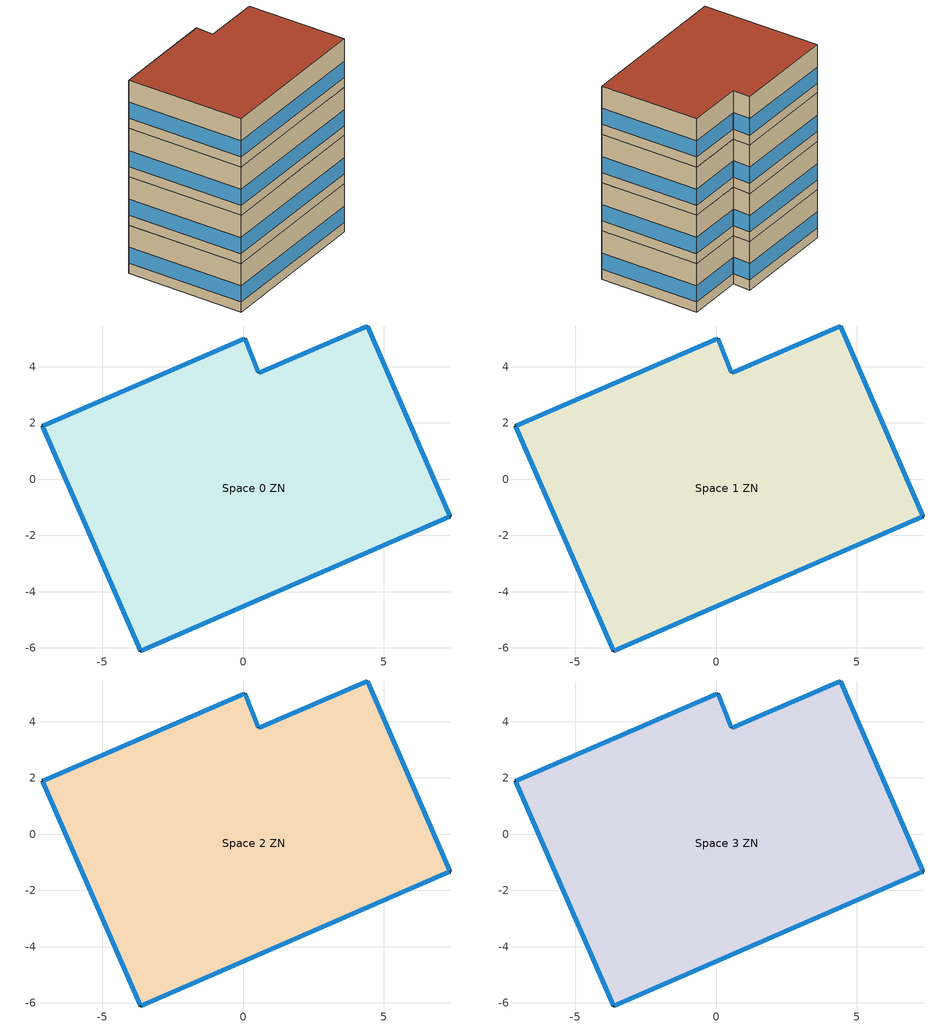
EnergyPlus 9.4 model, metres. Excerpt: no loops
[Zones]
Space 0 ZN
 floor ground (Foundation F 126 Perim 4151 Area 9921): 4.43,5.45 7.36,-1.33 -3.65,-6.11 -7.14,1.89 0.07,5 0.55,3.78 z0
 wall outside (Typical Insulated Steel Framed Exterior Wall R-11.9): 7.36,-1.33 4.43,5.45 0.55,3.78 0.07,5 -7.14,1.89 -3.65,-6.11 7.36,-1.33 z0:3.65
 window (U 0.57 SHGC 0.49 Dbl Blue 6mm/6mm Air): 7.35,-1.31 4.44,5.42 / -3.63,-6.1 7.34,-1.34 / -7.13,1.87 -3.66,-6.09 / 0.05,4.99 -7.11,1.9 z0.76:1.97; 0.54,3.8 0.08,4.98 z0.76:2.01; 4.41,5.44 0.57,3.79 z0.76:1.98
 roof outside (Typical IEAD Roof R-15.87): 0.55,3.78 0.07,5 -7.14,1.89 -3.65,-6.11 7.36,-1.33 4.43,5.45 z3.65
Space 1 ZN
 floor ground (Foundation F 126 Perim 4151 Area 9921): 4.43,5.45 7.36,-1.33 -3.65,-6.11 -7.14,1.89 0.07,5 0.55,3.78 z3.65
 wall outside (Typical Insulated Steel Framed Exterior Wall R-11.9): 7.36,-1.33 4.43,5.45 0.55,3.78 0.07,5 -7.14,1.89 -3.65,-6.11 7.36,-1.33 z3.65:7.29
 window (U 0.57 SHGC 0.49 Dbl Blue 6mm/6mm Air): 7.35,-1.31 4.44,5.42 / -3.63,-6.1 7.34,-1.34 / -7.13,1.87 -3.66,-6.09 / 0.05,4.99 -7.11,1.9 / 4.41,5.44 0.57,3.79 z4.41:5.62; 0.54,3.8 0.08,4.98 z4.41:5.66
 roof outside (Typical IEAD Roof R-15.87): 0.55,3.78 0.07,5 -7.14,1.89 -3.65,-6.11 7.36,-1.33 4.43,5.45 z7.29
Space 2 ZN
 floor ground (Foundation F 126 Perim 4151 Area 9921): 4.43,5.45 7.36,-1.33 -3.65,-6.11 -7.14,1.89 0.07,5 0.55,3.78 z7.29
 wall outside (Typical Insulated Steel Framed Exterior Wall R-11.9): 7.36,-1.33 4.43,5.45 0.55,3.78 0.07,5 -7.14,1.89 -3.65,-6.11 7.36,-1.33 z7.29:10.94
 window (U 0.57 SHGC 0.49 Dbl Blue 6mm/6mm Air): 7.35,-1.31 4.44,5.42 / -3.63,-6.1 7.34,-1.34 / -7.13,1.87 -3.66,-6.09 / 0.05,4.99 -7.11,1.9 z8.05:9.26; 0.54,3.8 0.08,4.98 z8.05:9.3; 4.41,5.44 0.57,3.79 z8.05:9.27
 roof outside (Typical IEAD Roof R-15.87): 0.55,3.78 0.07,5 -7.14,1.89 -3.65,-6.11 7.36,-1.33 4.43,5.45 z10.94
Space 3 ZN
 floor ground (Foundation F 126 Perim 4151 Area 9921): 4.43,5.45 7.36,-1.33 -3.65,-6.11 -7.14,1.89 0.07,5 0.55,3.78 z10.94
 wall outside (Typical Insulated Steel Framed Exterior Wall R-11.9): 7.36,-1.33 4.43,5.45 0.55,3.78 0.07,5 -7.14,1.89 -3.65,-6.11 7.36,-1.33 z10.94:14.58
 window (U 0.57 SHGC 0.49 Dbl Blue 6mm/6mm Air): 7.35,-1.31 4.44,5.42 / -3.63,-6.1 7.34,-1.34 / -7.13,1.87 -3.66,-6.09 / 0.05,4.99 -7.11,1.9 / 4.41,5.44 0.57,3.79 z11.7:12.91; 0.54,3.8 0.08,4.98 z11.7:12.95
 roof outside (Typical IEAD Roof R-15.87): 0.55,3.78 0.07,5 -7.14,1.89 -3.65,-6.11 7.36,-1.33 4.43,5.45 z14.58
[Building]
-MediumOffice-ASHRAE 169-2006-6A created: 2020-12-21 03:41:23 +0000: Terrain=City
[Site:Location]
Burlington International Ap_VT_USA: Latitude {deg}=44.47; Longitude {deg}=-73.15; Time Zone {hr}=-5; Elevation {m}=101
[Site:GroundTemperature:FCfactorMethod]
January Ground Temperature {C}=8.7; February Ground Temperature {C}=2.8; March Ground Temperature {C}=-1.5; April Ground Temperature {C}=-7.2; May Ground Temperature {C}=-5.6; June Ground Temperature {C}=-0.5; July Ground Temperature {C}=7.8; August Ground Temperature {C}=13.8; September Ground Temperature {C}=19.3; October Ground Temperature {C}=21.1; November Ground Temperature {C}=19.8; December Ground Temperature {C}=15.1
[Site:WaterMainsTemperature]
Calculation Method=Correlation; Annual Average Outdoor Air Temperature {C}=7.8; Maximum Difference In Monthly Average Outdoor Air Temperatures {deltaC}=28.3
[SizingPeriod:DesignDay] Day of Month=21; Dry-Bulb Temperature Range Modifier Type=DefaultMultipliers; Humidity Condition Type=Wetbulb; Barometric Pressure {Pa}=100118; Rain Indicator=No; Snow Indicator=No; Daylight Saving Time Indicator=No
Name | Month | Day Type | Maximum Dry-Bulb Temperature {C} | Daily Dry-Bulb Temperature Range {deltaC} | Wetbulb or DewPoint at Maximum Dry-Bulb {C} | Wind Speed {m/s} | Wind Direction {deg} | Solar Model Indicator | ASHRAE Clear Sky Optical Depth for Beam Irradiance (taub) | ASHRAE Clear Sky Optical Depth for Diffuse Irradiance (taud) | Sky Clearness
Burlington International Ap Ann Clg .4% Condns DB=>MWB | 7 | SummerDesignDay | 31.3 | 10.7 | 21.7 | 4.5 | 170 | ASHRAETau | 0.459 | 2.002
Burlington International Ap Ann Htg 99.6% Condns DB | 1 | WinterDesignDay | -22.4 | 0 | -22.4 | 3 | 60 | ASHRAEClearSky |  |  | 0
[Material] Thermal Absorptance=0.9; Solar Absorptance=0.7; Visible Absorptance=0.7
Name | Roughness | Thickness {m} | Conductivity {W/m-K} | Density {kg/m3} | Specific Heat {J/kg-K}
25mm Stucco | Smooth | 0.0254 | 0.72 | 1856 | 840
5/8 in. Gypsum Board | MediumSmooth | 0.0159 | 0.16 | 800 | 1090
Metal Roof Surface | Smooth | 0.0008 | 45.28 | 7824 | 500
Roof Membrane | VeryRough | 0.0095 | 0.16 | 1121.29 | 1460
Std Wood 6inch | MediumSmooth | 0.15 | 0.12 | 540 | 1210
[Material:NoMass] Roughness=Smooth; Thermal Absorptance=0.9; Solar Absorptance=0.7; Visible Absorptance=0.7
Name | Thermal Resistance {m2-K/W}
Typical Insulation R-14.76 | 2.59864
Typical Insulation R-9.73 | 1.71283
[WindowMaterial:Gas]
AIR 6MM: Gas Type=Air; Thickness {m}=0.0063
[WindowMaterial:Glazing] Optical Data Type=SpectralAverage; Thickness {m}=0.006; Infrared Transmittance at Normal Incidence=0; Front Side Infrared Hemispherical Emissivity=0.84; Back Side Infrared Hemispherical Emissivity=0.84; Conductivity {W/m-K}=0.9; Dirt Correction Factor for Solar and Visible Transmittance=1; Solar Diffusing=No
Name | Solar Transmittance at Normal Incidence | Front Side Solar Reflectance at Normal Incidence | Back Side Solar Reflectance at Normal Incidence | Visible Transmittance at Normal Incidence | Front Side Visible Reflectance at Normal Incidence | Back Side Visible Reflectance at Normal Incidence
BLUE 6MM | 0.48 | 0.05 | 0.05 | 0.57 | 0.06 | 0.06
CLEAR 6MM | 0.775 | 0.071 | 0.071 | 0.881 | 0.08 | 0.08
[Construction]
InteriorFurnishings: Std Wood 6inch
Typical IEAD Roof R-15.87: Roof Membrane, Typical Insulation R-14.76, Metal Roof Surface
Typical Insulated Steel Framed Exterior Wall R-11.9: 25mm Stucco, 5/8 in. Gypsum Board, Typical Insulation R-9.73, 5/8 in. Gypsum Board
U 0.57 SHGC 0.49 Dbl Blue 6mm/6mm Air: BLUE 6MM, AIR 6MM, CLEAR 6MM
[Construction:FfactorGroundFloor]
Foundation F 126 Perim 4151 Area 9921: F-Factor {W/m-K}=1.26344; Area {m2}=99.2104; PerimeterExposed {m}=41.5064
[Zone] Multiplier=1; Part of Total Floor Area=Yes
Space 0 ZN; Space 1 ZN; Space 2 ZN; Space 3 ZN
[InternalMass] Construction=InteriorFurnishings; Surface Area {m2}=198.421
Name | Zone or ZoneList
Space 0 Mass | Space 0 ZN
Space 1 Mass | Space 1 ZN
Space 2 Mass | Space 2 ZN
Space 3 Mass | Space 3 ZN
[ZoneInfiltration:DesignFlowRate] Schedule=OfficeMedium INFIL_SCH_PNNL; Design Flow Rate Calculation Method=Flow/ExteriorArea; Flow per Exterior Surface Area {m3/s-m2}=0.000619194; Constant Term Coefficient=0; Temperature Term Coefficient=0; Velocity Term Coefficient=0.224; Velocity Squared Term Coefficient=0
Name | Zone or ZoneList
Space 0 Infiltration | Space 0 ZN
Space 1 Infiltration | Space 1 ZN
Space 2 Infiltration | Space 2 ZN
Space 3 Infiltration | Space 3 ZN
[AvailabilityManager:NightCycle] Applicability Schedule=Always On Discrete; Fan Schedule=OfficeMedium HVACOperationSchd; Control Type=CycleOnAny; Thermostat Tolerance {deltaC}=1; Cycling Run Time Control Type=FixedRunTime; Cycling Run Time {s}=1800
Availability Manager Night Cycle 1; Availability Manager Night Cycle 2; Availability Manager Night Cycle 3; Availability Manager Night Cycle 4
[AvailabilityManager:Scheduled] Schedule=Always On Discrete
1 Zone PVAV OA System Availability Manager; 1 Zone PVAV 1 OA System Availability Manager; 1 Zone PVAV 2 OA System Availability Manager; 1 Zone PVAV 3 OA System Availability Manager
[Exterior:Lights]
NonDimming Exterior Lights Def: Schedule=OfficeMedium Exterior_Lgt_ALWAYS_ON; Design Level {W}=14338.2; Control Option=AstronomicalClock
[EnergyManagementSystem:GlobalVariable]
SYS1ZonePVAV1FanPwrExp
SYS1ZonePVAV1HeatSpeed
SYS1ZonePVAV1NumberofStages
SYS1ZonePVAV1Stg1Spd
SYS1ZonePVAV1Stg2Spd
SYS1ZonePVAV1VenSpeed
SYS1ZonePVAV2FanPwrExp
SYS1ZonePVAV2HeatSpeed
SYS1ZonePVAV2NumberofStages
SYS1ZonePVAV2Stg1Spd
SYS1ZonePVAV2Stg2Spd
SYS1ZonePVAV2VenSpeed
SYS1ZonePVAV3FanPwrExp
SYS1ZonePVAV3HeatSpeed
SYS1ZonePVAV3NumberofStages
SYS1ZonePVAV3Stg1Spd
SYS1ZonePVAV3Stg2Spd
SYS1ZonePVAV3VenSpeed
SYS1ZonePVAVFanPwrExp
SYS1ZonePVAVHeatSpeed
SYS1ZonePVAVNumberofStages
SYS1ZonePVAVStg1Spd
SYS1ZonePVAVStg2Spd
SYS1ZonePVAVVenSpeed
[EnergyManagementSystem:Sensor]
Name | Output:Variable or Output:Meter Index Key | Output:Variable or Output:Meter
OATF; OATF_1; OATF_2; OATF_3 | Environment | Site Outdoor Air Drybulb Temperature
OAWBC; OAWBC_1; OAWBC_2; OAWBC_3 | Environment | Site Outdoor Air Wetbulb Temperature
Space_3_ZNTemp; Space_3_ZNTemp_1; Space_3_ZNTemp_2; Space_3_ZNTemp_3 | Space 3 ZN Zone Air Node | System Node Temperature
SYS1ZonePVAV1OASch; SYS1ZonePVAV2OASch; SYS1ZonePVAV3OASch; SYS1ZonePVAVOASch | OfficeMedium MinOA_MotorizedDamper_Sched | Schedule Value
[EnergyManagementSystem:Actuator] Actuated Component Type=Schedule:Year; Actuated Component Control Type=Schedule Value
Name | Actuated Component Unique
SYS1ZonePVAV1TimestepEconEff | SYS1ZonePVAV1maxOASch
SYS1ZonePVAV2TimestepEconEff | SYS1ZonePVAV2maxOASch
SYS1ZonePVAV3TimestepEconEff | SYS1ZonePVAV3maxOASch
SYS1ZonePVAVTimestepEconEff | SYS1ZonePVAVmaxOASch
[EnergyManagementSystem:Program]
SYS1ZonePVAV1EconomizerCTRLProg: SET SYS1ZonePVAV1TimestepEconEff = 0.7; SET MaxE = 0.7; SET SYS1ZonePVAV1DATRqd = (SYS1ZonePVAV1DATRqd*1.8)+32; SET OATF = (OATF_1*1.8)+32; SET OAwbF = (OAWBC_1*1.8)+32; IF SYS1ZonePVAV1OAFlowMass > (SYS1ZonePVAV1OADesignMass*SYS1ZonePVAV1OASch); SET EconoActive = 1; ELSE; SET EconoActive = 0; ENDIF; SET dTNeeded = 75-SYS1ZonePVAV1DATRqd; SET CoolDesdT = ((98*0.15)+(75*(1-0.15)))-55; SET CoolLoad = dTNeeded/ CoolDesdT; IF CoolLoad > 1; SET CoolLoad = 1; ELSEIF CoolLoad < 0; SET CoolLoad = 0; ENDIF; IF EconoActive == 1; SET Stage = SYS1ZonePVAV1NumberofStages; IF Stage == 2; IF CoolLoad < 0.6; SET SYS1ZonePVAV1TimestepEconEff = MaxE; ELSE; SET ECOEff = 0-2.18919863612305; SET ECOEff = ECOEff+(0-0.674461284910428*CoolLoad); SET ECOEff = ECOEff+(0.000459106275872404*(OATF^2)); SET ECOEff = ECOEff+(0-0.00000484778537945252*(OATF^3)); SET ECOEff = ECOEff+(0.182915713033586*OAwbF); SET ECOEff = ECOEff+(0-0.00382838660261133*(OAwbF^2)); SET ECOEff = ECOEff+(0.0000255567460240583*(OAwbF^3)); SET SYS1ZonePVAV1TimestepEconEff = ECOEff; ENDIF; ELSE; SET ECOEff = 2.36337942464462; SET ECOEff = ECOEff+(0-0.409939515512619*CoolLoad); SET ECOEff = ECOEff+(0-0.0565205596792225*OAwbF); SET ECOEff = ECOEff+(0-0.0000632612294169389*(OATF^2)); SET SYS1ZonePVAV1TimestepEconEff = ECOEff+(0.000571724868775081*(OAwbF^2)); ENDIF; IF SYS1ZonePVAV1TimestepEconEff > MaxE; SET SYS1ZonePVAV1TimestepEconEff = MaxE; ELSEIF SYS1ZonePVAV1TimestepEconEff < (SYS1ZonePVAV1OADesignMass*SYS1ZonePVAV1OASch); SET SYS1ZonePVAV1TimestepEconEff = (SYS1ZonePVAV1OADesignMass*SYS1ZonePVAV1OASch); ENDIF; ENDIF
SYS1ZonePVAV1FanControl: IF SYS1ZonePVAV1NumberofStages == 1; Return; ENDIF; IF SYS1ZonePVAV1HeatingRTF > 0; SET Heating = SYS1ZonePVAV1HeatingRTF; SET Ven = 1-SYS1ZonePVAV1HeatingRTF; SET Eco = 0; SET Stage1 = 0; SET Stage2 = 0; ELSE; SET Heating = 0; SET EcoSpeed = SYS1ZonePVAV1VenSpeed; IF SYS1ZonePVAV1SpeedRatio == 0; IF SYS1ZonePVAV1RTF > 0; SET Stage1 = SYS1ZonePVAV1RTF; SET Stage2 = 0; SET Ven = 1-SYS1ZonePVAV1RTF; SET Eco = 0; IF SYS1ZonePVAV1OAFlowMass > (SYS1ZonePVAV1OADesignMass*SYS1ZonePVAV1OASch); SET SYS1ZonePVAV1Stg1Spd = 1.0; ENDIF; ELSE; SET Stage1 = 0; SET Stage2 = 0; IF SYS1ZonePVAV1OAFlowMass > (SYS1ZonePVAV1OADesignMass*SYS1ZonePVAV1OASch); SET Eco = 1.0; SET Ven = 0; SET ExpDAT = SYS1ZonePVAV1DATRqd-(1-SYS1ZonePVAV1VenSpeed)*Space_3_ZNTemp_1; SET ExpDAT = ExpDAT/SYS1ZonePVAV1VenSpeed; IF OATF_1 > ExpDAT; SET EcoSpeed = SYS1ZonePVAV1Stg2Spd; ENDIF; ELSE; SET Eco = 0; SET Ven = 1.0; ENDIF; ENDIF; ELSE; SET Stage1 = 1-SYS1ZonePVAV1SpeedRatio; SET Stage2 = SYS1ZonePVAV1SpeedRatio; SET Ven = 0; SET Eco = 0; IF SYS1ZonePVAV1OAFlowMass > (SYS1ZonePVAV1OADesignMass*SYS1ZonePVAV1OASch); SET SYS1ZonePVAV1Stg1Spd = 1.0; ENDIF; ENDIF; ENDIF; SET FPR = Ven*(SYS1ZonePVAV1VenSpeed ^ SYS1ZonePVAV1FanPwrExp); SET FPR = FPR+Eco*(EcoSpeed^SYS1ZonePVAV1FanPwrExp); SET FPR1 = Stage1*(SYS1ZonePVAV1Stg1Spd^SYS1ZonePVAV1FanPwrExp); SET FPR = FPR+FPR1; SET FPR2 = Stage2*(SYS1ZonePVAV1Stg2Spd^SYS1ZonePVAV1FanPwrExp); SET FPR = FPR+FPR2; SET FPR3 = Heating*(SYS1ZonePVAV1HeatSpeed^SYS1ZonePVAV1FanPwrExp); SET FanPwrRatio = FPR+ FPR3; SET SYS1ZonePVAV1FanPressure = SYS1ZonePVAV1FanDesignPressure*FanPwrRatio
SYS1ZonePVAV1SetFanPar: IF SYS1ZonePVAV1NumberofStages == 1; Return; ENDIF; SET SYS1ZonePVAV1FanPwrExp = 2.2; SET OAFrac = SYS1ZonePVAV1OAFlowMass/SYS1ZonePVAV1DesignFlowMass; IF  OAFrac < 0.66; SET SYS1ZonePVAV1VenSpeed = 0.66; SET SYS1ZonePVAV1Stg1Spd = 0.66; ELSE; SET SYS1ZonePVAV1VenSpeed = OAFrac; SET SYS1ZonePVAV1Stg1Spd = OAFrac; ENDIF; SET SYS1ZonePVAV1Stg2Spd = 1.0; SET SYS1ZonePVAV1HeatSpeed = 1.0
SYS1ZonePVAV1SetNumberofStages: SET SYS1ZonePVAV1NumberofStages = 1
SYS1ZonePVAV2EconomizerCTRLProg: SET SYS1ZonePVAV2TimestepEconEff = 0.7; SET MaxE = 0.7; SET SYS1ZonePVAV2DATRqd = (SYS1ZonePVAV2DATRqd*1.8)+32; SET OATF = (OATF_2*1.8)+32; SET OAwbF = (OAWBC_2*1.8)+32; IF SYS1ZonePVAV2OAFlowMass > (SYS1ZonePVAV2OADesignMass*SYS1ZonePVAV2OASch); SET EconoActive = 1; ELSE; SET EconoActive = 0; ENDIF; SET dTNeeded = 75-SYS1ZonePVAV2DATRqd; SET CoolDesdT = ((98*0.15)+(75*(1-0.15)))-55; SET CoolLoad = dTNeeded/ CoolDesdT; IF CoolLoad > 1; SET CoolLoad = 1; ELSEIF CoolLoad < 0; SET CoolLoad = 0; ENDIF; IF EconoActive == 1; SET Stage = SYS1ZonePVAV2NumberofStages; IF Stage == 2; IF CoolLoad < 0.6; SET SYS1ZonePVAV2TimestepEconEff = MaxE; ELSE; SET ECOEff = 0-2.18919863612305; SET ECOEff = ECOEff+(0-0.674461284910428*CoolLoad); SET ECOEff = ECOEff+(0.000459106275872404*(OATF^2)); SET ECOEff = ECOEff+(0-0.00000484778537945252*(OATF^3)); SET ECOEff = ECOEff+(0.182915713033586*OAwbF); SET ECOEff = ECOEff+(0-0.00382838660261133*(OAwbF^2)); SET ECOEff = ECOEff+(0.0000255567460240583*(OAwbF^3)); SET SYS1ZonePVAV2TimestepEconEff = ECOEff; ENDIF; ELSE; SET ECOEff = 2.36337942464462; SET ECOEff = ECOEff+(0-0.409939515512619*CoolLoad); SET ECOEff = ECOEff+(0-0.0565205596792225*OAwbF); SET ECOEff = ECOEff+(0-0.0000632612294169389*(OATF^2)); SET SYS1ZonePVAV2TimestepEconEff = ECOEff+(0.000571724868775081*(OAwbF^2)); ENDIF; IF SYS1ZonePVAV2TimestepEconEff > MaxE; SET SYS1ZonePVAV2TimestepEconEff = MaxE; ELSEIF SYS1ZonePVAV2TimestepEconEff < (SYS1ZonePVAV2OADesignMass*SYS1ZonePVAV2OASch); SET SYS1ZonePVAV2TimestepEconEff = (SYS1ZonePVAV2OADesignMass*SYS1ZonePVAV2OASch); ENDIF; ENDIF
SYS1ZonePVAV2FanControl: IF SYS1ZonePVAV2NumberofStages == 1; Return; ENDIF; IF SYS1ZonePVAV2HeatingRTF > 0; SET Heating = SYS1ZonePVAV2HeatingRTF; SET Ven = 1-SYS1ZonePVAV2HeatingRTF; SET Eco = 0; SET Stage1 = 0; SET Stage2 = 0; ELSE; SET Heating = 0; SET EcoSpeed = SYS1ZonePVAV2VenSpeed; IF SYS1ZonePVAV2SpeedRatio == 0; IF SYS1ZonePVAV2RTF > 0; SET Stage1 = SYS1ZonePVAV2RTF; SET Stage2 = 0; SET Ven = 1-SYS1ZonePVAV2RTF; SET Eco = 0; IF SYS1ZonePVAV2OAFlowMass > (SYS1ZonePVAV2OADesignMass*SYS1ZonePVAV2OASch); SET SYS1ZonePVAV2Stg1Spd = 1.0; ENDIF; ELSE; SET Stage1 = 0; SET Stage2 = 0; IF SYS1ZonePVAV2OAFlowMass > (SYS1ZonePVAV2OADesignMass*SYS1ZonePVAV2OASch); SET Eco = 1.0; SET Ven = 0; SET ExpDAT = SYS1ZonePVAV2DATRqd-(1-SYS1ZonePVAV2VenSpeed)*Space_3_ZNTemp_2; SET ExpDAT = ExpDAT/SYS1ZonePVAV2VenSpeed; IF OATF_2 > ExpDAT; SET EcoSpeed = SYS1ZonePVAV2Stg2Spd; ENDIF; ELSE; SET Eco = 0; SET Ven = 1.0; ENDIF; ENDIF; ELSE; SET Stage1 = 1-SYS1ZonePVAV2SpeedRatio; SET Stage2 = SYS1ZonePVAV2SpeedRatio; SET Ven = 0; SET Eco = 0; IF SYS1ZonePVAV2OAFlowMass > (SYS1ZonePVAV2OADesignMass*SYS1ZonePVAV2OASch); SET SYS1ZonePVAV2Stg1Spd = 1.0; ENDIF; ENDIF; ENDIF; SET FPR = Ven*(SYS1ZonePVAV2VenSpeed ^ SYS1ZonePVAV2FanPwrExp); SET FPR = FPR+Eco*(EcoSpeed^SYS1ZonePVAV2FanPwrExp); SET FPR1 = Stage1*(SYS1ZonePVAV2Stg1Spd^SYS1ZonePVAV2FanPwrExp); SET FPR = FPR+FPR1; SET FPR2 = Stage2*(SYS1ZonePVAV2Stg2Spd^SYS1ZonePVAV2FanPwrExp); SET FPR = FPR+FPR2; SET FPR3 = Heating*(SYS1ZonePVAV2HeatSpeed^SYS1ZonePVAV2FanPwrExp); SET FanPwrRatio = FPR+ FPR3; SET SYS1ZonePVAV2FanPressure = SYS1ZonePVAV2FanDesignPressure*FanPwrRatio
SYS1ZonePVAV2SetFanPar: IF SYS1ZonePVAV2NumberofStages == 1; Return; ENDIF; SET SYS1ZonePVAV2FanPwrExp = 2.2; SET OAFrac = SYS1ZonePVAV2OAFlowMass/SYS1ZonePVAV2DesignFlowMass; IF  OAFrac < 0.66; SET SYS1ZonePVAV2VenSpeed = 0.66; SET SYS1ZonePVAV2Stg1Spd = 0.66; ELSE; SET SYS1ZonePVAV2VenSpeed = OAFrac; SET SYS1ZonePVAV2Stg1Spd = OAFrac; ENDIF; SET SYS1ZonePVAV2Stg2Spd = 1.0; SET SYS1ZonePVAV2HeatSpeed = 1.0
SYS1ZonePVAV2SetNumberofStages: SET SYS1ZonePVAV2NumberofStages = 1
SYS1ZonePVAV3EconomizerCTRLProg: SET SYS1ZonePVAV3TimestepEconEff = 0.7; SET MaxE = 0.7; SET SYS1ZonePVAV3DATRqd = (SYS1ZonePVAV3DATRqd*1.8)+32; SET OATF = (OATF_3*1.8)+32; SET OAwbF = (OAWBC_3*1.8)+32; IF SYS1ZonePVAV3OAFlowMass > (SYS1ZonePVAV3OADesignMass*SYS1ZonePVAV3OASch); SET EconoActive = 1; ELSE; SET EconoActive = 0; ENDIF; SET dTNeeded = 75-SYS1ZonePVAV3DATRqd; SET CoolDesdT = ((98*0.15)+(75*(1-0.15)))-55; SET CoolLoad = dTNeeded/ CoolDesdT; IF CoolLoad > 1; SET CoolLoad = 1; ELSEIF CoolLoad < 0; SET CoolLoad = 0; ENDIF; IF EconoActive == 1; SET Stage = SYS1ZonePVAV3NumberofStages; IF Stage == 2; IF CoolLoad < 0.6; SET SYS1ZonePVAV3TimestepEconEff = MaxE; ELSE; SET ECOEff = 0-2.18919863612305; SET ECOEff = ECOEff+(0-0.674461284910428*CoolLoad); SET ECOEff = ECOEff+(0.000459106275872404*(OATF^2)); SET ECOEff = ECOEff+(0-0.00000484778537945252*(OATF^3)); SET ECOEff = ECOEff+(0.182915713033586*OAwbF); SET ECOEff = ECOEff+(0-0.00382838660261133*(OAwbF^2)); SET ECOEff = ECOEff+(0.0000255567460240583*(OAwbF^3)); SET SYS1ZonePVAV3TimestepEconEff = ECOEff; ENDIF; ELSE; SET ECOEff = 2.36337942464462; SET ECOEff = ECOEff+(0-0.409939515512619*CoolLoad); SET ECOEff = ECOEff+(0-0.0565205596792225*OAwbF); SET ECOEff = ECOEff+(0-0.0000632612294169389*(OATF^2)); SET SYS1ZonePVAV3TimestepEconEff = ECOEff+(0.000571724868775081*(OAwbF^2)); ENDIF; IF SYS1ZonePVAV3TimestepEconEff > MaxE; SET SYS1ZonePVAV3TimestepEconEff = MaxE; ELSEIF SYS1ZonePVAV3TimestepEconEff < (SYS1ZonePVAV3OADesignMass*SYS1ZonePVAV3OASch); SET SYS1ZonePVAV3TimestepEconEff = (SYS1ZonePVAV3OADesignMass*SYS1ZonePVAV3OASch); ENDIF; ENDIF
SYS1ZonePVAV3FanControl: IF SYS1ZonePVAV3NumberofStages == 1; Return; ENDIF; IF SYS1ZonePVAV3HeatingRTF > 0; SET Heating = SYS1ZonePVAV3HeatingRTF; SET Ven = 1-SYS1ZonePVAV3HeatingRTF; SET Eco = 0; SET Stage1 = 0; SET Stage2 = 0; ELSE; SET Heating = 0; SET EcoSpeed = SYS1ZonePVAV3VenSpeed; IF SYS1ZonePVAV3SpeedRatio == 0; IF SYS1ZonePVAV3RTF > 0; SET Stage1 = SYS1ZonePVAV3RTF; SET Stage2 = 0; SET Ven = 1-SYS1ZonePVAV3RTF; SET Eco = 0; IF SYS1ZonePVAV3OAFlowMass > (SYS1ZonePVAV3OADesignMass*SYS1ZonePVAV3OASch); SET SYS1ZonePVAV3Stg1Spd = 1.0; ENDIF; ELSE; SET Stage1 = 0; SET Stage2 = 0; IF SYS1ZonePVAV3OAFlowMass > (SYS1ZonePVAV3OADesignMass*SYS1ZonePVAV3OASch); SET Eco = 1.0; SET Ven = 0; SET ExpDAT = SYS1ZonePVAV3DATRqd-(1-SYS1ZonePVAV3VenSpeed)*Space_3_ZNTemp_3; SET ExpDAT = ExpDAT/SYS1ZonePVAV3VenSpeed; IF OATF_3 > ExpDAT; SET EcoSpeed = SYS1ZonePVAV3Stg2Spd; ENDIF; ELSE; SET Eco = 0; SET Ven = 1.0; ENDIF; ENDIF; ELSE; SET Stage1 = 1-SYS1ZonePVAV3SpeedRatio; SET Stage2 = SYS1ZonePVAV3SpeedRatio; SET Ven = 0; SET Eco = 0; IF SYS1ZonePVAV3OAFlowMass > (SYS1ZonePVAV3OADesignMass*SYS1ZonePVAV3OASch); SET SYS1ZonePVAV3Stg1Spd = 1.0; ENDIF; ENDIF; ENDIF; SET FPR = Ven*(SYS1ZonePVAV3VenSpeed ^ SYS1ZonePVAV3FanPwrExp); SET FPR = FPR+Eco*(EcoSpeed^SYS1ZonePVAV3FanPwrExp); SET FPR1 = Stage1*(SYS1ZonePVAV3Stg1Spd^SYS1ZonePVAV3FanPwrExp); SET FPR = FPR+FPR1; SET FPR2 = Stage2*(SYS1ZonePVAV3Stg2Spd^SYS1ZonePVAV3FanPwrExp); SET FPR = FPR+FPR2; SET FPR3 = Heating*(SYS1ZonePVAV3HeatSpeed^SYS1ZonePVAV3FanPwrExp); SET FanPwrRatio = FPR+ FPR3; SET SYS1ZonePVAV3FanPressure = SYS1ZonePVAV3FanDesignPressure*FanPwrRatio
SYS1ZonePVAV3SetFanPar: IF SYS1ZonePVAV3NumberofStages == 1; Return; ENDIF; SET SYS1ZonePVAV3FanPwrExp = 2.2; SET OAFrac = SYS1ZonePVAV3OAFlowMass/SYS1ZonePVAV3DesignFlowMass; IF  OAFrac < 0.66; SET SYS1ZonePVAV3VenSpeed = 0.66; SET SYS1ZonePVAV3Stg1Spd = 0.66; ELSE; SET SYS1ZonePVAV3VenSpeed = OAFrac; SET SYS1ZonePVAV3Stg1Spd = OAFrac; ENDIF; SET SYS1ZonePVAV3Stg2Spd = 1.0; SET SYS1ZonePVAV3HeatSpeed = 1.0
SYS1ZonePVAV3SetNumberofStages: SET SYS1ZonePVAV3NumberofStages = 1
SYS1ZonePVAVEconomizerCTRLProg: SET SYS1ZonePVAVTimestepEconEff = 0.7; SET MaxE = 0.7; SET SYS1ZonePVAVDATRqd = (SYS1ZonePVAVDATRqd*1.8)+32; SET OATF = (OATF*1.8)+32; SET OAwbF = (OAWBC*1.8)+32; IF SYS1ZonePVAVOAFlowMass > (SYS1ZonePVAVOADesignMass*SYS1ZonePVAVOASch); SET EconoActive = 1; ELSE; SET EconoActive = 0; ENDIF; SET dTNeeded = 75-SYS1ZonePVAVDATRqd; SET CoolDesdT = ((98*0.15)+(75*(1-0.15)))-55; SET CoolLoad = dTNeeded/ CoolDesdT; IF CoolLoad > 1; SET CoolLoad = 1; ELSEIF CoolLoad < 0; SET CoolLoad = 0; ENDIF; IF EconoActive == 1; SET Stage = SYS1ZonePVAVNumberofStages; IF Stage == 2; IF CoolLoad < 0.6; SET SYS1ZonePVAVTimestepEconEff = MaxE; ELSE; SET ECOEff = 0-2.18919863612305; SET ECOEff = ECOEff+(0-0.674461284910428*CoolLoad); SET ECOEff = ECOEff+(0.000459106275872404*(OATF^2)); SET ECOEff = ECOEff+(0-0.00000484778537945252*(OATF^3)); SET ECOEff = ECOEff+(0.182915713033586*OAwbF); SET ECOEff = ECOEff+(0-0.00382838660261133*(OAwbF^2)); SET ECOEff = ECOEff+(0.0000255567460240583*(OAwbF^3)); SET SYS1ZonePVAVTimestepEconEff = ECOEff; ENDIF; ELSE; SET ECOEff = 2.36337942464462; SET ECOEff = ECOEff+(0-0.409939515512619*CoolLoad); SET ECOEff = ECOEff+(0-0.0565205596792225*OAwbF); SET ECOEff = ECOEff+(0-0.0000632612294169389*(OATF^2)); SET SYS1ZonePVAVTimestepEconEff = ECOEff+(0.000571724868775081*(OAwbF^2)); ENDIF; IF SYS1ZonePVAVTimestepEconEff > MaxE; SET SYS1ZonePVAVTimestepEconEff = MaxE; ELSEIF SYS1ZonePVAVTimestepEconEff < (SYS1ZonePVAVOADesignMass*SYS1ZonePVAVOASch); SET SYS1ZonePVAVTimestepEconEff = (SYS1ZonePVAVOADesignMass*SYS1ZonePVAVOASch); ENDIF; ENDIF
SYS1ZonePVAVFanControl: IF SYS1ZonePVAVNumberofStages == 1; Return; ENDIF; IF SYS1ZonePVAVHeatingRTF > 0; SET Heating = SYS1ZonePVAVHeatingRTF; SET Ven = 1-SYS1ZonePVAVHeatingRTF; SET Eco = 0; SET Stage1 = 0; SET Stage2 = 0; ELSE; SET Heating = 0; SET EcoSpeed = SYS1ZonePVAVVenSpeed; IF SYS1ZonePVAVSpeedRatio == 0; IF SYS1ZonePVAVRTF > 0; SET Stage1 = SYS1ZonePVAVRTF; SET Stage2 = 0; SET Ven = 1-SYS1ZonePVAVRTF; SET Eco = 0; IF SYS1ZonePVAVOAFlowMass > (SYS1ZonePVAVOADesignMass*SYS1ZonePVAVOASch); SET SYS1ZonePVAVStg1Spd = 1.0; ENDIF; ELSE; SET Stage1 = 0; SET Stage2 = 0; IF SYS1ZonePVAVOAFlowMass > (SYS1ZonePVAVOADesignMass*SYS1ZonePVAVOASch); SET Eco = 1.0; SET Ven = 0; SET ExpDAT = SYS1ZonePVAVDATRqd-(1-SYS1ZonePVAVVenSpeed)*Space_3_ZNTemp; SET ExpDAT = ExpDAT/SYS1ZonePVAVVenSpeed; IF OATF > ExpDAT; SET EcoSpeed = SYS1ZonePVAVStg2Spd; ENDIF; ELSE; SET Eco = 0; SET Ven = 1.0; ENDIF; ENDIF; ELSE; SET Stage1 = 1-SYS1ZonePVAVSpeedRatio; SET Stage2 = SYS1ZonePVAVSpeedRatio; SET Ven = 0; SET Eco = 0; IF SYS1ZonePVAVOAFlowMass > (SYS1ZonePVAVOADesignMass*SYS1ZonePVAVOASch); SET SYS1ZonePVAVStg1Spd = 1.0; ENDIF; ENDIF; ENDIF; SET FPR = Ven*(SYS1ZonePVAVVenSpeed ^ SYS1ZonePVAVFanPwrExp); SET FPR = FPR+Eco*(EcoSpeed^SYS1ZonePVAVFanPwrExp); SET FPR1 = Stage1*(SYS1ZonePVAVStg1Spd^SYS1ZonePVAVFanPwrExp); SET FPR = FPR+FPR1; SET FPR2 = Stage2*(SYS1ZonePVAVStg2Spd^SYS1ZonePVAVFanPwrExp); SET FPR = FPR+FPR2; SET FPR3 = Heating*(SYS1ZonePVAVHeatSpeed^SYS1ZonePVAVFanPwrExp); SET FanPwrRatio = FPR+ FPR3; SET SYS1ZonePVAVFanPressure = SYS1ZonePVAVFanDesignPressure*FanPwrRatio
SYS1ZonePVAVSetFanPar: IF SYS1ZonePVAVNumberofStages == 1; Return; ENDIF; SET SYS1ZonePVAVFanPwrExp = 2.2; SET OAFrac = SYS1ZonePVAVOAFlowMass/SYS1ZonePVAVDesignFlowMass; IF  OAFrac < 0.66; SET SYS1ZonePVAVVenSpeed = 0.66; SET SYS1ZonePVAVStg1Spd = 0.66; ELSE; SET SYS1ZonePVAVVenSpeed = OAFrac; SET SYS1ZonePVAVStg1Spd = OAFrac; ENDIF; SET SYS1ZonePVAVStg2Spd = 1.0; SET SYS1ZonePVAVHeatSpeed = 1.0
SYS1ZonePVAVSetNumberofStages: SET SYS1ZonePVAVNumberofStages = 1
[EnergyManagementSystem:ProgramCallingManager]
SYS1ZonePVAV1EcoManager: InsideHVACSystemIterationLoop; SYS1ZonePVAV1EconomizerCTRLProg
SYS1ZonePVAV1FanMainManager: BeginTimestepBeforePredictor; SYS1ZonePVAV1FanControl
SYS1ZonePVAV1SetNumberofStagesCallingManager: BeginNewEnvironment; SYS1ZonePVAV1SetNumberofStages; SYS1ZonePVAV1SetFanPar
SYS1ZonePVAV2EcoManager: InsideHVACSystemIterationLoop; SYS1ZonePVAV2EconomizerCTRLProg
SYS1ZonePVAV2FanMainManager: BeginTimestepBeforePredictor; SYS1ZonePVAV2FanControl
SYS1ZonePVAV2SetNumberofStagesCallingManager: BeginNewEnvironment; SYS1ZonePVAV2SetNumberofStages; SYS1ZonePVAV2SetFanPar
SYS1ZonePVAV3EcoManager: InsideHVACSystemIterationLoop; SYS1ZonePVAV3EconomizerCTRLProg
SYS1ZonePVAV3FanMainManager: BeginTimestepBeforePredictor; SYS1ZonePVAV3FanControl
SYS1ZonePVAV3SetNumberofStagesCallingManager: BeginNewEnvironment; SYS1ZonePVAV3SetNumberofStages; SYS1ZonePVAV3SetFanPar
SYS1ZonePVAVEcoManager: InsideHVACSystemIterationLoop; SYS1ZonePVAVEconomizerCTRLProg
SYS1ZonePVAVFanMainManager: BeginTimestepBeforePredictor; SYS1ZonePVAVFanControl
SYS1ZonePVAVSetNumberofStagesCallingManager: BeginNewEnvironment; SYS1ZonePVAVSetNumberofStages; SYS1ZonePVAVSetFanPar
[Schedule:Day:Interval]
OfficeMedium MinOA_MotorizedDamper_Sched Default; OfficeMedium HVACOperationSchd Default: No, 24:00, 0
OfficeMedium MinOA_MotorizedDamper_Sched SmrDsn|Wkdy Day; OfficeMedium MinOA_MotorizedDamper_Sched Summer Design Day: No, 07:00, 0, 22:00, 1, 24:00, 0
OfficeMedium MinOA_MotorizedDamper_Sched WntrDsn|Sat Day; OfficeMedium MinOA_MotorizedDamper_Sched Winter Design Day: No, 07:00, 0, 18:00, 1, 24:00, 0
OfficeMedium Exterior_Lgt_ALWAYS_ON Default; OfficeMedium Exterior_Lgt_ALWAYS_ON Summer Design Day; OfficeMedium Exterior_Lgt_ALWAYS_ON Winter Design Day; OfficeMedium INFIL_SCH_PNNL Default: No, 24:00, 1
OfficeMedium HVACOperationSchd SmrDsn|Wkdy Day; OfficeMedium HVACOperationSchd Summer Design Day: No, 06:00, 0, 22:00, 1, 24:00, 0
OfficeMedium HVACOperationSchd Winter Design Day; OfficeMedium HVACOperationSchd WntrDsn|Sat Day: No, 06:00, 0, 18:00, 1, 24:00, 0
OfficeMedium INFIL_SCH_PNNL SmrDsn|Wkdy Day; OfficeMedium INFIL_SCH_PNNL Summer Design Day: No, 06:00, 1, 22:00, 0.25, 24:00, 1
OfficeMedium INFIL_SCH_PNNL Winter Design Day; OfficeMedium INFIL_SCH_PNNL WntrDsn|Sat Day: No, 06:00, 1, 18:00, 0.25, 24:00, 1
SYS1ZonePVAV1maxOASchDefault; SYS1ZonePVAV2maxOASchDefault; SYS1ZonePVAV3maxOASchDefault; SYS1ZonePVAVmaxOASchDefault: No, 24:00, 0.7
[Schedule:Week:Daily]
OfficeMedium MinOA_MotorizedDamper_Sched Week Rule - Jan1-Dec31: OfficeMedium MinOA_MotorizedDamper_Sched Default, OfficeMedium MinOA_MotorizedDamper_Sched SmrDsn|Wkdy Day, OfficeMedium MinOA_MotorizedDamper_Sched SmrDsn|Wkdy Day, OfficeMedium MinOA_MotorizedDamper_Sched SmrDsn|Wkdy Day, OfficeMedium MinOA_MotorizedDamper_Sched SmrDsn|Wkdy Day, OfficeMedium MinOA_MotorizedDamper_Sched SmrDsn|Wkdy Day, OfficeMedium MinOA_MotorizedDamper_Sched WntrDsn|Sat Day, OfficeMedium MinOA_MotorizedDamper_Sched Default, OfficeMedium MinOA_MotorizedDamper_Sched Summer Design Day, OfficeMedium MinOA_MotorizedDamper_Sched Winter Design Day, OfficeMedium MinOA_MotorizedDamper_Sched Default, OfficeMedium MinOA_MotorizedDamper_Sched Default
OfficeMedium Exterior_Lgt_ALWAYS_ON Week Rule - Jan1-Dec31: OfficeMedium Exterior_Lgt_ALWAYS_ON Default, OfficeMedium Exterior_Lgt_ALWAYS_ON Default, OfficeMedium Exterior_Lgt_ALWAYS_ON Default, OfficeMedium Exterior_Lgt_ALWAYS_ON Default, OfficeMedium Exterior_Lgt_ALWAYS_ON Default, OfficeMedium Exterior_Lgt_ALWAYS_ON Default, OfficeMedium Exterior_Lgt_ALWAYS_ON Default, OfficeMedium Exterior_Lgt_ALWAYS_ON Default, OfficeMedium Exterior_Lgt_ALWAYS_ON Summer Design Day, OfficeMedium Exterior_Lgt_ALWAYS_ON Winter Design Day, OfficeMedium Exterior_Lgt_ALWAYS_ON Default, OfficeMedium Exterior_Lgt_ALWAYS_ON Default
OfficeMedium HVACOperationSchd Week Rule - Jan1-Dec31: OfficeMedium HVACOperationSchd Default, OfficeMedium HVACOperationSchd SmrDsn|Wkdy Day, OfficeMedium HVACOperationSchd SmrDsn|Wkdy Day, OfficeMedium HVACOperationSchd SmrDsn|Wkdy Day, OfficeMedium HVACOperationSchd SmrDsn|Wkdy Day, OfficeMedium HVACOperationSchd SmrDsn|Wkdy Day, OfficeMedium HVACOperationSchd WntrDsn|Sat Day, OfficeMedium HVACOperationSchd Default, OfficeMedium HVACOperationSchd Summer Design Day, OfficeMedium HVACOperationSchd Winter Design Day, OfficeMedium HVACOperationSchd Default, OfficeMedium HVACOperationSchd Default
OfficeMedium INFIL_SCH_PNNL Week Rule - Jan1-Dec31: OfficeMedium INFIL_SCH_PNNL Default, OfficeMedium INFIL_SCH_PNNL SmrDsn|Wkdy Day, OfficeMedium INFIL_SCH_PNNL SmrDsn|Wkdy Day, OfficeMedium INFIL_SCH_PNNL SmrDsn|Wkdy Day, OfficeMedium INFIL_SCH_PNNL SmrDsn|Wkdy Day, OfficeMedium INFIL_SCH_PNNL SmrDsn|Wkdy Day, OfficeMedium INFIL_SCH_PNNL WntrDsn|Sat Day, OfficeMedium INFIL_SCH_PNNL Default, OfficeMedium INFIL_SCH_PNNL Summer Design Day, OfficeMedium INFIL_SCH_PNNL Winter Design Day, OfficeMedium INFIL_SCH_PNNL Default, OfficeMedium INFIL_SCH_PNNL Default
SYS1ZonePVAV1maxOASch Week Rule - Jan1-Dec31: SYS1ZonePVAV1maxOASchDefault, SYS1ZonePVAV1maxOASchDefault, SYS1ZonePVAV1maxOASchDefault, SYS1ZonePVAV1maxOASchDefault, SYS1ZonePVAV1maxOASchDefault, SYS1ZonePVAV1maxOASchDefault, SYS1ZonePVAV1maxOASchDefault, SYS1ZonePVAV1maxOASchDefault, SYS1ZonePVAV1maxOASchDefault, SYS1ZonePVAV1maxOASchDefault, SYS1ZonePVAV1maxOASchDefault, SYS1ZonePVAV1maxOASchDefault
SYS1ZonePVAV2maxOASch Week Rule - Jan1-Dec31: SYS1ZonePVAV2maxOASchDefault, SYS1ZonePVAV2maxOASchDefault, SYS1ZonePVAV2maxOASchDefault, SYS1ZonePVAV2maxOASchDefault, SYS1ZonePVAV2maxOASchDefault, SYS1ZonePVAV2maxOASchDefault, SYS1ZonePVAV2maxOASchDefault, SYS1ZonePVAV2maxOASchDefault, SYS1ZonePVAV2maxOASchDefault, SYS1ZonePVAV2maxOASchDefault, SYS1ZonePVAV2maxOASchDefault, SYS1ZonePVAV2maxOASchDefault
SYS1ZonePVAV3maxOASch Week Rule - Jan1-Dec31: SYS1ZonePVAV3maxOASchDefault, SYS1ZonePVAV3maxOASchDefault, SYS1ZonePVAV3maxOASchDefault, SYS1ZonePVAV3maxOASchDefault, SYS1ZonePVAV3maxOASchDefault, SYS1ZonePVAV3maxOASchDefault, SYS1ZonePVAV3maxOASchDefault, SYS1ZonePVAV3maxOASchDefault, SYS1ZonePVAV3maxOASchDefault, SYS1ZonePVAV3maxOASchDefault, SYS1ZonePVAV3maxOASchDefault, SYS1ZonePVAV3maxOASchDefault
SYS1ZonePVAVmaxOASch Week Rule - Jan1-Dec31: SYS1ZonePVAVmaxOASchDefault, SYS1ZonePVAVmaxOASchDefault, SYS1ZonePVAVmaxOASchDefault, SYS1ZonePVAVmaxOASchDefault, SYS1ZonePVAVmaxOASchDefault, SYS1ZonePVAVmaxOASchDefault, SYS1ZonePVAVmaxOASchDefault, SYS1ZonePVAVmaxOASchDefault, SYS1ZonePVAVmaxOASchDefault, SYS1ZonePVAVmaxOASchDefault, SYS1ZonePVAVmaxOASchDefault, SYS1ZonePVAVmaxOASchDefault
[Schedule:Year]
OfficeMedium MinOA_MotorizedDamper_Sched: OfficeMedium MinOA_MotorizedDamper_Sched Week Rule - Jan1-Dec31, 1, 1, 12, 31
OfficeMedium Exterior_Lgt_ALWAYS_ON: OfficeMedium Exterior_Lgt_ALWAYS_ON Week Rule - Jan1-Dec31, 1, 1, 12, 31
OfficeMedium HVACOperationSchd: OfficeMedium HVACOperationSchd Week Rule - Jan1-Dec31, 1, 1, 12, 31
OfficeMedium INFIL_SCH_PNNL: OfficeMedium INFIL_SCH_PNNL Week Rule - Jan1-Dec31, 1, 1, 12, 31
SYS1ZonePVAV1maxOASch: SYS1ZonePVAV1maxOASch Week Rule - Jan1-Dec31, 1, 1, 12, 31
SYS1ZonePVAV2maxOASch: SYS1ZonePVAV2maxOASch Week Rule - Jan1-Dec31, 1, 1, 12, 31
SYS1ZonePVAV3maxOASch: SYS1ZonePVAV3maxOASch Week Rule - Jan1-Dec31, 1, 1, 12, 31
SYS1ZonePVAVmaxOASch: SYS1ZonePVAVmaxOASch Week Rule - Jan1-Dec31, 1, 1, 12, 31
[Schedule:Constant]
Always On Discrete: Hourly Value=1
